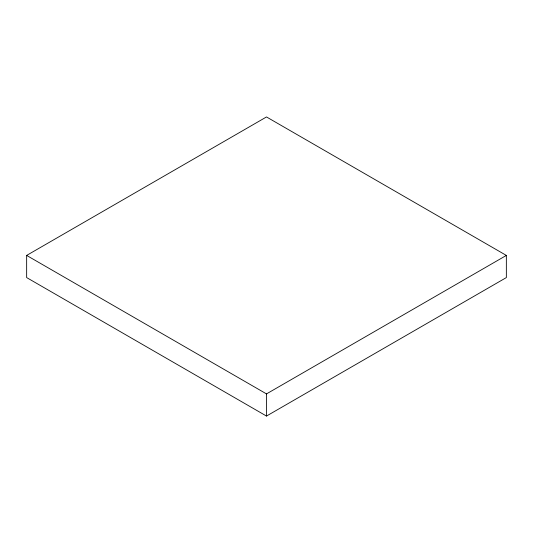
<?xml version="1.0" encoding="UTF-8"?>
<svg xmlns="http://www.w3.org/2000/svg" width="533" height="533" viewBox="0 0 533 533"><rect width="100%" height="100%" fill="white"/><g stroke="black" fill="none" stroke-linecap="round" stroke-linejoin="round"><path stroke-width="0.8" d="M26.65 255.42L266.5 116.947L506.35 255.42L506.35 277.58L266.5 416.053L26.65 277.58L26.65 255.42L266.5 393.9L506.35 255.42M266.5 393.9L266.5 416.053"/></g></svg>
